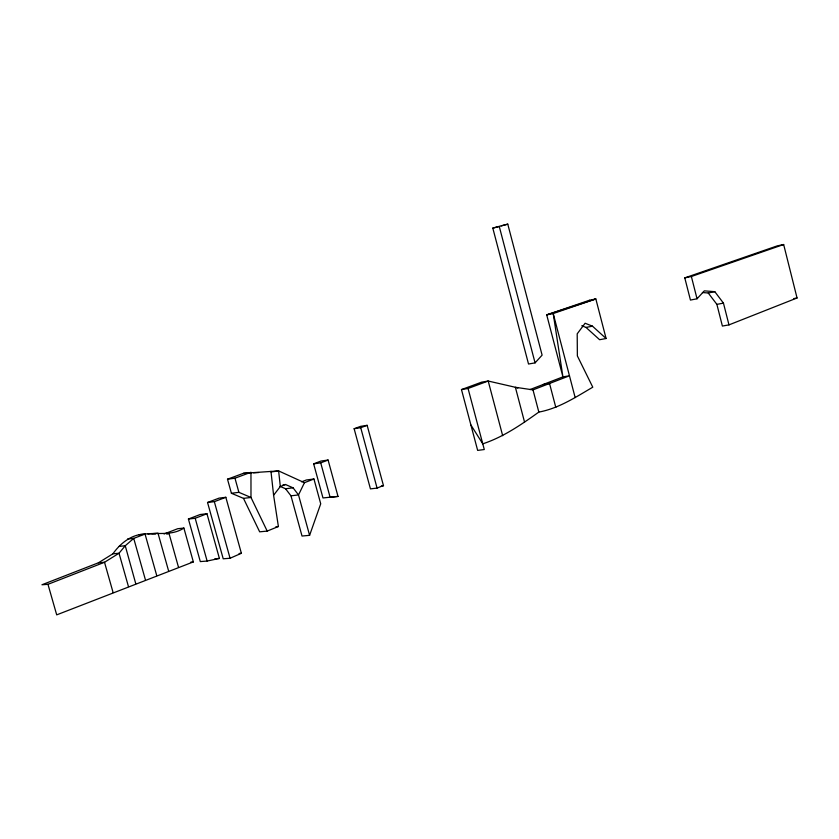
<?xml version="1.0" encoding="UTF-8"?>
<svg xmlns="http://www.w3.org/2000/svg" width="839" height="839" viewBox="0 0 839 839"><rect width="100%" height="100%" fill="white"/><g stroke="black" fill="none" stroke-linecap="round" stroke-linejoin="round"><path stroke-width="1.26" d="M280.153 486.41L285.543 488.759L290.976 495.818L302.019 536.037L309.601 535.334L320.718 503.799L313.943 479.006L306.403 479.971L301.652 481.806M313.943 479.006L304.442 482.698L298.516 494.926L309.601 535.334M304.442 482.698L278.632 470.92L243.488 473.29L227.505 479.205L231.407 493.269L243.488 498.366L259.66 531.821L267.201 531.087L278.391 526.514L273.598 495.23L280.32 486.526L285.512 484.523L293.073 487.826L298.516 494.926L290.976 495.818M112.908 553.803C120.438 543.242 131.545 534.275 145.042 534.055C158.34 532.325 171.922 536.016 183.888 528.067L193.348 561.91L56.706 614.861L47.97 584.322L41.95 584.762L98.415 562.801L112.908 553.803L119.023 553.237L125.252 545.759L133.726 538.386L145.042 534.055L156.736 575.596M507.773 224.139L492.808 228.114L528.528 364.021L535.072 362.868L542.109 355.138L507.773 224.139L501.323 225.817M728.976 324.882L797.05 297.981L783.657 244.516L777.239 245.89L684.781 277.877L690.445 300.068L697.041 298.778L704.32 290.86L714.797 291.678L723.449 303.12L728.976 324.882L722.389 326.056L716.884 304.368L708.221 292.979L702.4 292.528M470.91 425.016L482.771 443.831C503.41 437.046 521.313 424.586 538.837 412.085C558.669 408.446 575.659 397.193 592.774 387.188L577.368 355.925L577.201 333.828L585.108 323.246L592.481 326.172L606.094 338.516L599.612 339.711L586 327.42L581.784 325.752M230.064 558.25L241.38 553.3L225.838 497.296L219.042 498.135L207.548 502.488L223.216 558.795L230.064 558.25L214.333 501.67L207.548 502.488M381.305 486.106L383.517 485.844L367.146 425.331L360.55 426.369L354.131 428.729L370.439 488.875L377.078 488.099L383.423 485.498M47.97 584.322L104.518 562.277L119.023 553.237L128.461 586.597M502.676 435.693L488.204 381.032L468.057 388.467L484.281 449.526L477.653 450.396L461.481 389.579L481.628 382.154L488.204 381.032L515.377 387.282L532.996 389.873L569.471 375.788L562.927 376.879L529.975 389.579M164.077 533.992L177.69 528.717L183.888 528.067M188.408 519.026L200.164 514.517L206.96 513.741L219.399 558.428L207.128 561.039L200.301 561.585L188.408 519.026L195.193 518.271L206.96 513.741M338.012 496.405L322.973 497.947L313.65 463.841L321.033 461.031L328.101 460.055L338.012 496.405L330.912 497.212M214.333 501.67L225.838 497.296M313.65 463.841L320.718 462.866L328.101 460.055M227.505 479.205L234.972 478.199L250.966 472.263L250.987 497.464L267.201 531.087M354.131 428.729L360.728 427.701L367.146 425.331M684.781 277.877L691.367 276.503L783.657 244.516M492.808 228.114L499.257 226.436L535.072 362.868M708.221 292.979L714.797 291.678M586 327.42L592.481 326.172M716.884 304.368L723.449 303.12M793.83 298.579L797.05 297.981M461.481 389.579L468.057 388.467M542.98 384.566L549.535 383.486L555.817 407.429M271.133 471.948L278.632 470.92L280.32 486.526M283.005 484.837L285.512 484.523M231.407 493.269L238.884 492.336L250.987 497.464L243.488 498.366M285.543 488.759L293.073 487.826M147.947 534.044L157.984 533.143L168.608 570.971M166.646 534.055L169.121 533.803L178.466 567.143M127.591 539.005L133.726 538.386L145.462 579.99M275.884 526.766L278.391 526.514M119.128 546.346L125.252 545.759L135.771 583.755M98.415 562.801L104.518 562.277L113.108 592.575M239.094 553.499L241.38 553.3M214.847 558.795L219.399 558.428M190.862 562.109L193.348 561.91M138.896 534.684L145.357 534.233M243.488 473.29L248.512 473.049M253.535 472.808L258.569 472.556M151.817 533.772L155.53 533.992M517.831 388.09L515.377 387.282L524.553 422.122M195.193 518.271L207.128 561.039M234.972 478.199L238.884 492.336M320.718 462.866L330.073 497.128M360.728 427.701L377.078 488.099M532.996 389.873L538.837 412.085M575.155 397.581L553.205 313.545L595.837 298.946L606.094 338.516M691.367 276.503L697.041 298.778M270.966 471.298L273.598 495.23M589.387 300.278L546.713 314.866L562.927 376.879L553.205 313.545L546.713 314.866L595.837 298.946L589.387 300.278"/></g></svg>
